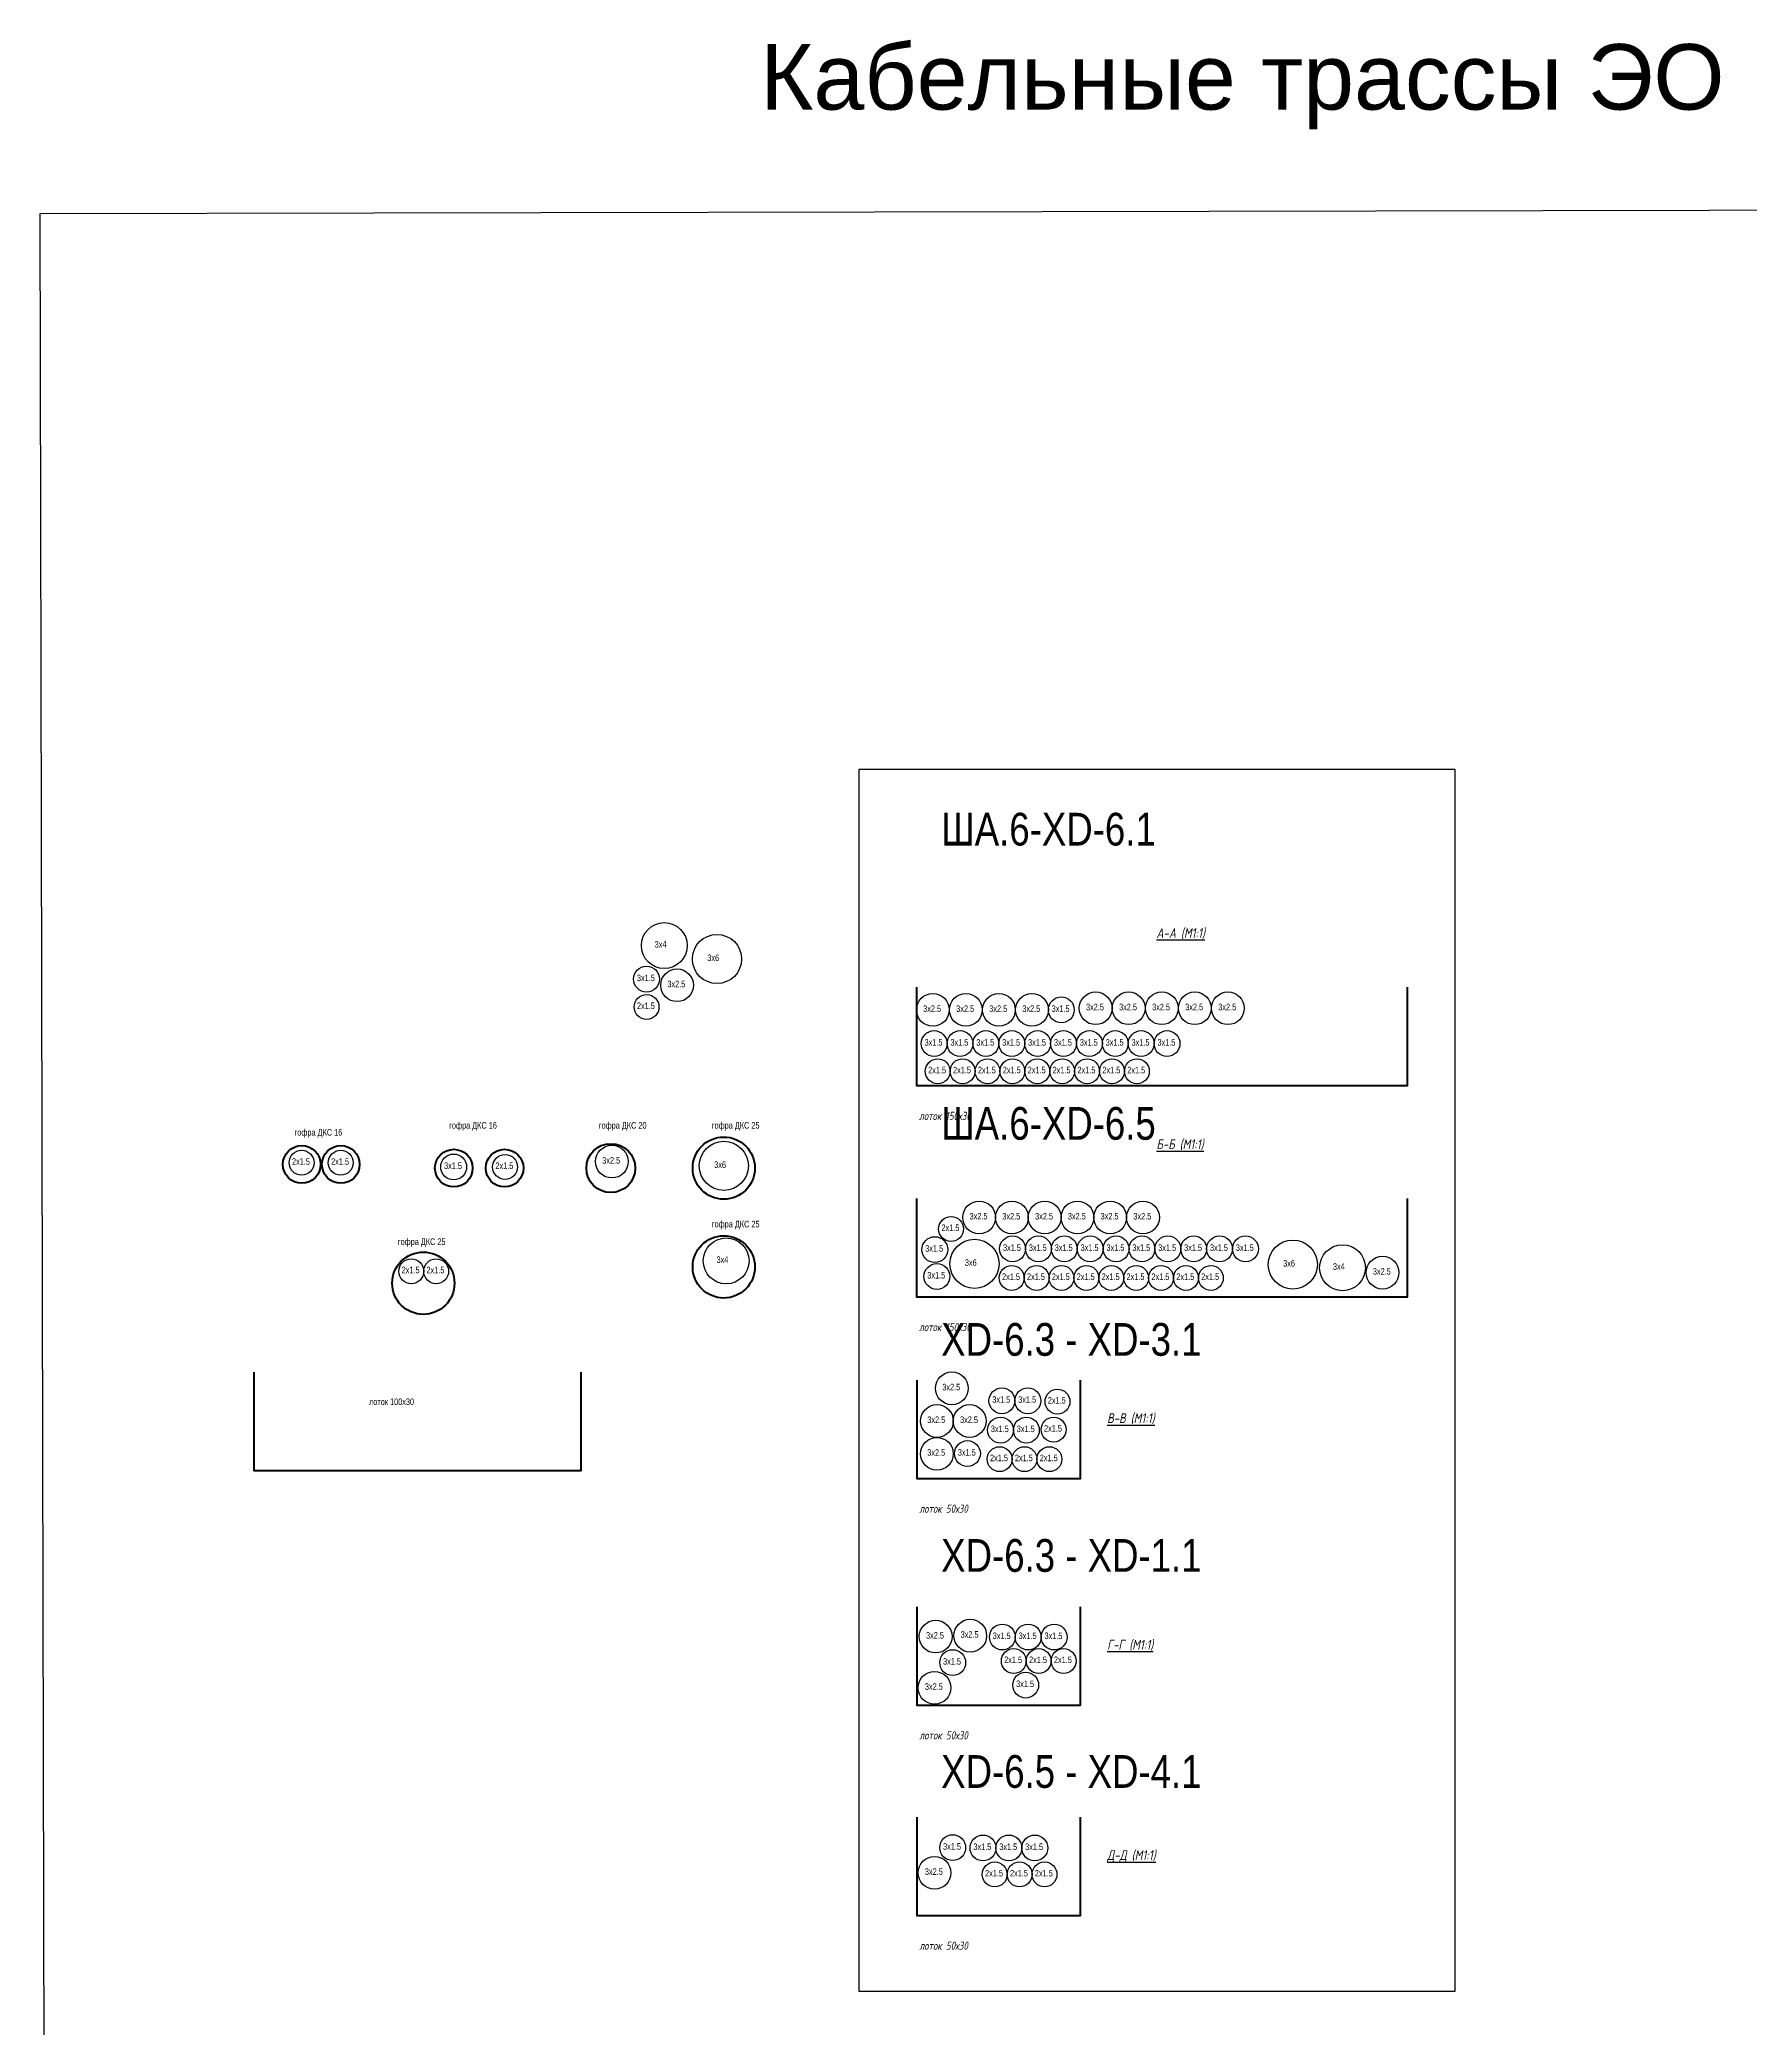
# Model space of a CAD drawing. Header units: millimetres. Extents: x -14566 to 16488, y -7315 to 17206.
# Drawn here: x -8255 to -7733, y -6787 to -6180 of the extents above; entities that cross this region are included whole.
import ezdxf

# ---------------------------------------------------------------- set-up
doc = ezdxf.new("R2010")
doc.units = ezdxf.units.MM
for name, color, linetype in [('02 Розетки', 7, 'Continuous'), ('03 Стационарное ЭО', 7, 'Continuous'), ('04 Освещение', 7, 'Continuous'), ('12 Трассы и коробки 220', 7, 'Continuous')]:
    doc.layers.add(name, color=color, linetype=linetype)
doc.layers.add('100 noprint', color=2, linetype='Continuous', plot=False)
doc.styles.get("Standard").update_dxf_attribs({"font": 'arial.ttf'})
doc.styles.add('ГОСТ-ISOCPEUR', font='isocpeui.ttf', dxfattribs={"width": 0.8})

msp = doc.modelspace()

# ---------------------------------------------------------------- linework, layer by layer
at = {"layer": '02 Розетки', "color": 1}
for centre, radius in [((-7932.46, -6476), 5), ((-7922.37, -6476), 5), ((-7912.27, -6476), 5), ((-7902.18, -6476), 5), ((-7892.09, -6476), 5), ((-7968.01, -6539.88), 5), ((-7958.01, -6539.88), 5), ((-7948.01, -6539.88), 5), ((-7938.01, -6539.88), 5), ((-7928.01, -6539.88), 5), ((-7918.01, -6539.88), 5), ((-8045.26, -6553.13), 7), ((-7872.26, -6554.26), 7.5), ((-7857.08, -6555.23), 7), ((-7844.87, -6556.72), 5), ((-7976.35, -6592.04), 5), ((-7980.91, -6602.02), 5), ((-7970.91, -6602.02), 5), ((-7981.65, -6683.47), 5), ((-7981.65, -6739.97), 5)]:
    msp.add_circle(centre, radius, dxfattribs=at)
at = {"layer": '03 Стационарное ЭО', "color": 5}
for centre, radius in [((-7982.18, -6476.5), 5), ((-7972.09, -6476.5), 5), ((-7961.99, -6476.5), 5), ((-7951.9, -6476.5), 5), ((-7942.95, -6476.5), 3.95), ((-7976.59, -6543.39), 3.8), ((-7981.56, -6549.69), 3.95), ((-7969.46, -6554.02), 7.5), ((-7980.92, -6557.9), 3.95), ((-7980.91, -6612.02), 5), ((-7971.61, -6611.97), 3.95), ((-7981.3, -6667.84), 5), ((-7970.74, -6667.56), 5), ((-7976.1, -6675.79), 3.95), ((-7976.1, -6732.28), 3.95)]:
    msp.add_circle(centre, radius, dxfattribs=at)
at = {"layer": '04 Освещение', "color": 3}
for centre, radius in [((-8064.16, -6456.86), 7), ((-8048.07, -6460.97), 7.5), ((-8069.57, -6467.1), 3.95), ((-8060.26, -6468.98), 5), ((-8069.57, -6475.62), 3.8), ((-7981.76, -6486.79), 3.95), ((-7973.86, -6486.79), 3.95), ((-7965.96, -6486.79), 3.95), ((-7958.06, -6486.79), 3.95), ((-7950.16, -6486.79), 3.95), ((-7942.26, -6486.79), 3.95), ((-7934.36, -6486.79), 3.95), ((-7926.46, -6486.79), 3.95), ((-7918.56, -6486.79), 3.95), ((-7910.66, -6486.79), 3.95), ((-7980.67, -6495.25), 3.8), ((-7973.07, -6495.25), 3.8), ((-7965.47, -6495.25), 3.8), ((-7957.87, -6495.25), 3.8), ((-7950.27, -6495.25), 3.8), ((-7942.67, -6495.25), 3.8), ((-7935.07, -6495.25), 3.8), ((-7927.47, -6495.25), 3.8), ((-7919.87, -6495.25), 3.8), ((-8174.88, -6523.17), 3.8), ((-8162.94, -6523.17), 3.8), ((-8080.16, -6522.82), 5), ((-8045.96, -6524.13), 7.5), ((-8128.46, -6524.45), 3.95), ((-8112.76, -6524.46), 3.8), ((-7957.82, -6549.46), 3.95), ((-7949.92, -6549.46), 3.95), ((-7942.02, -6549.46), 3.95), ((-7934.12, -6549.46), 3.95), ((-7926.22, -6549.46), 3.95), ((-7918.32, -6549.46), 3.95), ((-7910.42, -6549.46), 3.95), ((-7902.52, -6549.46), 3.95), ((-7894.62, -6549.46), 3.95), ((-7886.72, -6549.46), 3.95), ((-8141.41, -6556.29), 3.8), ((-8133.81, -6556.29), 3.8), ((-7958.08, -6558.33), 3.8), ((-7950.48, -6558.33), 3.8), ((-7942.88, -6558.33), 3.8), ((-7935.28, -6558.33), 3.8), ((-7927.68, -6558.33), 3.8), ((-7920.08, -6558.33), 3.8), ((-7912.48, -6558.33), 3.8), ((-7904.88, -6558.33), 3.8), ((-7897.28, -6558.33), 3.8), ((-7961.07, -6595.84), 3.95), ((-7953.17, -6595.84), 3.95), ((-7944.11, -6596.08), 3.8), ((-7961.51, -6604.8), 3.95), ((-7953.61, -6604.8), 3.95), ((-7945.29, -6604.65), 3.8), ((-7961.78, -6613.67), 3.8), ((-7954.18, -6613.67), 3.8), ((-7946.58, -6613.67), 3.8), ((-7960.94, -6667.98), 3.95), ((-7953.04, -6667.98), 3.95), ((-7945.14, -6667.98), 3.95), ((-7957.45, -6675.3), 3.8), ((-7949.85, -6675.3), 3.8), ((-7942.25, -6675.3), 3.8), ((-7953.81, -6682.64), 3.95), ((-7966.85, -6732.38), 3.95), ((-7958.95, -6732.38), 3.95), ((-7951.05, -6732.38), 3.95), ((-7963.27, -6740.45), 3.8), ((-7955.67, -6740.45), 3.8), ((-7948.07, -6740.45), 3.8)]:
    msp.add_circle(centre, radius, dxfattribs=at)
at = {"layer": '100 noprint'}
msp.add_lwpolyline([(-8254.83, -6233.48), (-8252.42, -7315.22), (-7337.16, -7315.22), (-7337.16, -6231.57)], close=True, dxfattribs=at)
at = {"layer": '100 noprint', "color": 3}
msp.add_lwpolyline([(-8004.76, -6403.06), (-8004.76, -6776.06), (-7822.7, -6776.06), (-7822.7, -6403.06)], close=True, dxfattribs=at)
at = {"layer": '12 Трассы и коробки 220', "lineweight": 40}
for points in [[(-7987.2, -6469.59), (-7987.2, -6499.59), (-7837.2, -6499.59), (-7837.2, -6469.59)], [(-7987.2, -6534.08), (-7987.2, -6564.08), (-7837.2, -6564.08), (-7837.2, -6534.08)], [(-8189.49, -6587.13), (-8189.49, -6617.13), (-8089.49, -6617.13), (-8089.49, -6587.13)], [(-7987.08, -6589.54), (-7987.08, -6619.54), (-7937.08, -6619.54), (-7937.08, -6589.54)], [(-7987.08, -6658.73), (-7987.08, -6688.73), (-7937.08, -6688.73), (-7937.08, -6658.73)], [(-7987.08, -6722.95), (-7987.08, -6752.95), (-7937.08, -6752.95), (-7937.08, -6722.95)]]:
    msp.add_lwpolyline(points, dxfattribs=at)
for centre, radius in [((-8174.85, -6523.67), 5.75), ((-8162.91, -6523.67), 5.75), ((-8128.41, -6524.81), 5.75), ((-8112.9, -6524.81), 5.75), ((-8080.49, -6524.81), 7.45), ((-8045.99, -6524.81), 9.5), ((-8137.72, -6559.95), 9.5), ((-8045.99, -6554.97), 9.5)]:
    msp.add_circle(centre, radius, dxfattribs=at)

# ---------------------------------------------------------------- texts
at = {"layer": '02 Розетки', "color": 1, "width": 0.8}
for s, p in [('3x2.5', (-7935.4, -6476.61)), ('3x2.5', (-7925.3, -6476.61)), ('3x2.5', (-7915.21, -6476.61)), ('3x2.5', (-7905.12, -6476.61)), ('3x2.5', (-7895.02, -6476.61)), ('3x2.5', (-7970.94, -6540.49)), ('3x2.5', (-7960.94, -6540.49)), ('3x2.5', (-7950.94, -6540.49)), ('3x2.5', (-7940.94, -6540.49)), ('3x2.5', (-7930.94, -6540.49)), ('3x2.5', (-7920.94, -6540.49)), ('3x4', (-8048.19, -6553.75)), ('3x6', (-7875.2, -6554.87)), ('3x4', (-7860.01, -6555.85)), ('3x2.5', (-7847.81, -6557.33)), ('3x2.5', (-7979.28, -6592.66)), ('3x2.5', (-7983.85, -6602.63)), ('3x2.5', (-7973.85, -6602.63)), ('3x2.5', (-7984.59, -6684.08)), ('3x2.5', (-7984.59, -6740.58))]:
    msp.add_text(s, height=2, dxfattribs=at).set_placement(p)
at = {"layer": '03 Стационарное ЭО', "color": 5, "width": 0.8}
for s, p in [('3x2.5', (-7985.12, -6477.12)), ('3x2.5', (-7975.02, -6477.12)), ('3x2.5', (-7964.93, -6477.12)), ('3x2.5', (-7954.84, -6477.12)), ('3x1.5', (-7945.89, -6477.12)), ('2x1.5', (-7979.52, -6544.01)), ('3x1.5', (-7984.49, -6550.31)), ('3x1.5', (-7983.86, -6558.51)), ('3x6', (-7972.39, -6554.64)), ('3x2.5', (-7983.85, -6612.63)), ('3x1.5', (-7974.54, -6612.58)), ('3x2.5', (-7984.24, -6668.46)), ('3x2.5', (-7973.67, -6668.18)), ('3x1.5', (-7979.04, -6676.4)), ('3x1.5', (-7979.04, -6732.9))]:
    msp.add_text(s, height=2, dxfattribs=at).set_placement(p)
at = {"layer": '04 Освещение', "color": 3, "width": 0.8}
for s, p in [('3x4', (-8067.1, -6457.47)), ('3x6', (-8051.01, -6461.59)), ('3x1.5', (-8072.51, -6467.72)), ('3x2.5', (-8063.2, -6469.59)), ('2x1.5', (-8072.51, -6476.23)), ('3x1.5', (-7984.69, -6487.41)), ('3x1.5', (-7976.79, -6487.41)), ('3x1.5', (-7968.89, -6487.41)), ('3x1.5', (-7960.99, -6487.41)), ('3x1.5', (-7953.09, -6487.41)), ('3x1.5', (-7945.19, -6487.41)), ('3x1.5', (-7937.29, -6487.41)), ('3x1.5', (-7929.39, -6487.41)), ('3x1.5', (-7921.49, -6487.41)), ('3x1.5', (-7913.59, -6487.41)), ('2x1.5', (-7983.6, -6495.87)), ('2x1.5', (-7976, -6495.87)), ('2x1.5', (-7968.4, -6495.87)), ('2x1.5', (-7960.8, -6495.87)), ('2x1.5', (-7953.2, -6495.87)), ('2x1.5', (-7945.6, -6495.87)), ('2x1.5', (-7938, -6495.87)), ('2x1.5', (-7930.4, -6495.87)), ('2x1.5', (-7922.8, -6495.87)), ('2x1.5', (-8177.82, -6523.79)), ('2x1.5', (-8165.87, -6523.79)), ('3x1.5', (-8131.4, -6525.06)), ('2x1.5', (-8115.7, -6525.07)), ('3x2.5', (-8083.1, -6523.44)), ('3x6', (-8048.9, -6524.75)), ('3x1.5', (-7960.75, -6550.08)), ('3x1.5', (-7952.85, -6550.08)), ('3x1.5', (-7944.95, -6550.08)), ('3x1.5', (-7937.05, -6550.08)), ('3x1.5', (-7929.15, -6550.08)), ('3x1.5', (-7921.25, -6550.08)), ('3x1.5', (-7913.35, -6550.08)), ('3x1.5', (-7905.45, -6550.08)), ('3x1.5', (-7897.55, -6550.08)), ('3x1.5', (-7889.65, -6550.08)), ('2x1.5', (-8144.35, -6556.91)), ('2x1.5', (-8136.75, -6556.91)), ('2x1.5', (-7961.02, -6558.95)), ('2x1.5', (-7953.42, -6558.95)), ('2x1.5', (-7945.82, -6558.95)), ('2x1.5', (-7938.22, -6558.95)), ('2x1.5', (-7930.62, -6558.95)), ('2x1.5', (-7923.02, -6558.95)), ('2x1.5', (-7915.42, -6558.95)), ('2x1.5', (-7907.82, -6558.95)), ('2x1.5', (-7900.22, -6558.95)), ('3x1.5', (-7964, -6596.45)), ('3x1.5', (-7956.1, -6596.45)), ('2x1.5', (-7947.05, -6596.7)), ('3x1.5', (-7964.45, -6605.41)), ('3x1.5', (-7956.55, -6605.41)), ('2x1.5', (-7948.22, -6605.27)), ('2x1.5', (-7964.71, -6614.28)), ('2x1.5', (-7957.11, -6614.28)), ('2x1.5', (-7949.51, -6614.28)), ('3x1.5', (-7963.87, -6668.6)), ('3x1.5', (-7955.97, -6668.6)), ('3x1.5', (-7948.07, -6668.6)), ('2x1.5', (-7960.39, -6675.92)), ('2x1.5', (-7952.79, -6675.92)), ('2x1.5', (-7945.19, -6675.92)), ('3x1.5', (-7956.74, -6683.25)), ('3x1.5', (-7969.79, -6733)), ('3x1.5', (-7961.89, -6733)), ('3x1.5', (-7953.99, -6733)), ('2x1.5', (-7966.21, -6741.07)), ('2x1.5', (-7958.61, -6741.07)), ('2x1.5', (-7951.01, -6741.07))]:
    msp.add_text(s, height=2, dxfattribs=at).set_placement(p)
at = {"layer": '100 noprint'}
msp.add_text('Кабельные трассы ЭО', height=20, dxfattribs=at).set_placement((-8034.91, -6201.63))
at = {"layer": '100 noprint', "width": 0.8}
for s, p in [('ША.6-XD-6.1', (-7979.62, -6426.32)), ('ША.6-XD-6.5', (-7979.62, -6516.14)), ('XD-6.3 - XD-3.1', (-7979.62, -6582.1)), ('XD-6.3 - XD-1.1', (-7979.62, -6648.06)), ('XD-6.5 - XD-4.1', (-7979.62, -6714.02))]:
    msp.add_text(s, height=10, dxfattribs=at).set_placement(p)
at = {"layer": '12 Трассы и коробки 220', "style": 'ГОСТ-ISOCPEUR', "width": 0.8}
for s, p in [('лоток 150х30', (-7986.41, -6510.11)), ('лоток 150х30', (-7986.41, -6574.59)), ('лоток 50х30', (-7986.3, -6630.05)), ('лоток 50х30', (-7986.3, -6699.24)), ('лоток 50х30', (-7986.3, -6763.47))]:
    msp.add_text(s, height=2.5, dxfattribs=at).set_placement(p)
at = {"layer": '12 Трассы и коробки 220', "width": 0.8}
for s, p in [('гофра ДКС 16', (-8177.01, -6514.89)), ('гофра ДКС 16', (-8129.8, -6512.75)), ('гофра ДКС 20', (-8084.12, -6512.75)), ('гофра ДКС 25', (-8049.62, -6512.75)), ('гофра ДКС 25', (-8049.62, -6542.9)), ('гофра ДКС 25', (-8145.49, -6548.27)), ('лоток 100х30', (-8154.29, -6597.14))]:
    msp.add_text(s, height=2, dxfattribs=at).set_placement(p)
at = {"layer": '12 Трассы и коробки 220', "char_height": 3, "attachment_point": 1, "style": 'ГОСТ-ISOCPEUR'}
for s, insert, width in [('{\\LА-А (М1:1)}', (-7913.9, -6451.54), 42.5883), ('{\\LБ-Б (М1:1)}', (-7913.9, -6516.02), 43.7019), ('{\\LВ-В (М1:1)}', (-7928.94, -6599.64), 41.6452), ('{\\LГ-Г (М1:1)}', (-7928.94, -6668.83), 41.6452), ('{\\LД-Д (М1:1)}', (-7928.94, -6733.06), 44.7473)]:
    msp.add_mtext(s, dxfattribs=dict(at, insert=insert, width=width))

doc.saveas('drawing.dxf')
